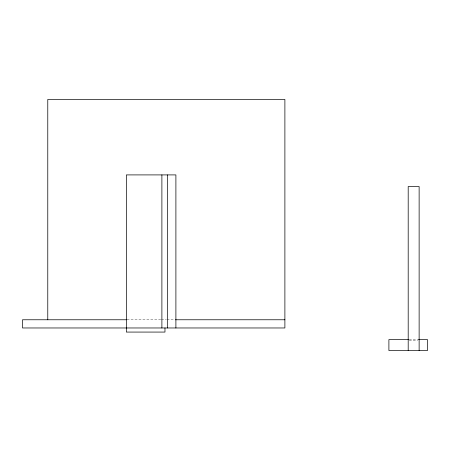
<?xml version="1.0" encoding="UTF-8"?>
<svg xmlns="http://www.w3.org/2000/svg" width="450" height="450" viewBox="0 0 450 450"><rect width="100%" height="100%" fill="white"/><g stroke="black" fill="none" stroke-linecap="round" stroke-linejoin="round"><path stroke-width="0.34" stroke-dasharray="2.25 1.69" d="M127.035 319.77L160.718 319.77M161.409 319.77L166.331 319.77M167.023 319.77L174.746 319.77M409.247 339.604L417.673 339.604M409.247 340.29L417.673 340.29"/><path stroke-width="0.67" d="M126.343 319.77L22.5 319.77L22.5 327.971L284.889 327.971L284.889 99.461L47.773 99.461L47.773 319.77M175.444 319.77L284.889 319.77M408.549 339.604L388.896 339.604L388.896 350.539L427.5 350.539L427.5 339.604L418.376 339.604M419.13 350.539L419.13 186.542L408.195 186.542L408.195 350.539M175.899 327.971L175.899 174.909L126.36 174.909L126.36 332.072L164.97 332.072L164.97 327.971M167.361 174.909L167.361 327.971M161.893 174.909L161.893 327.971"/></g></svg>
